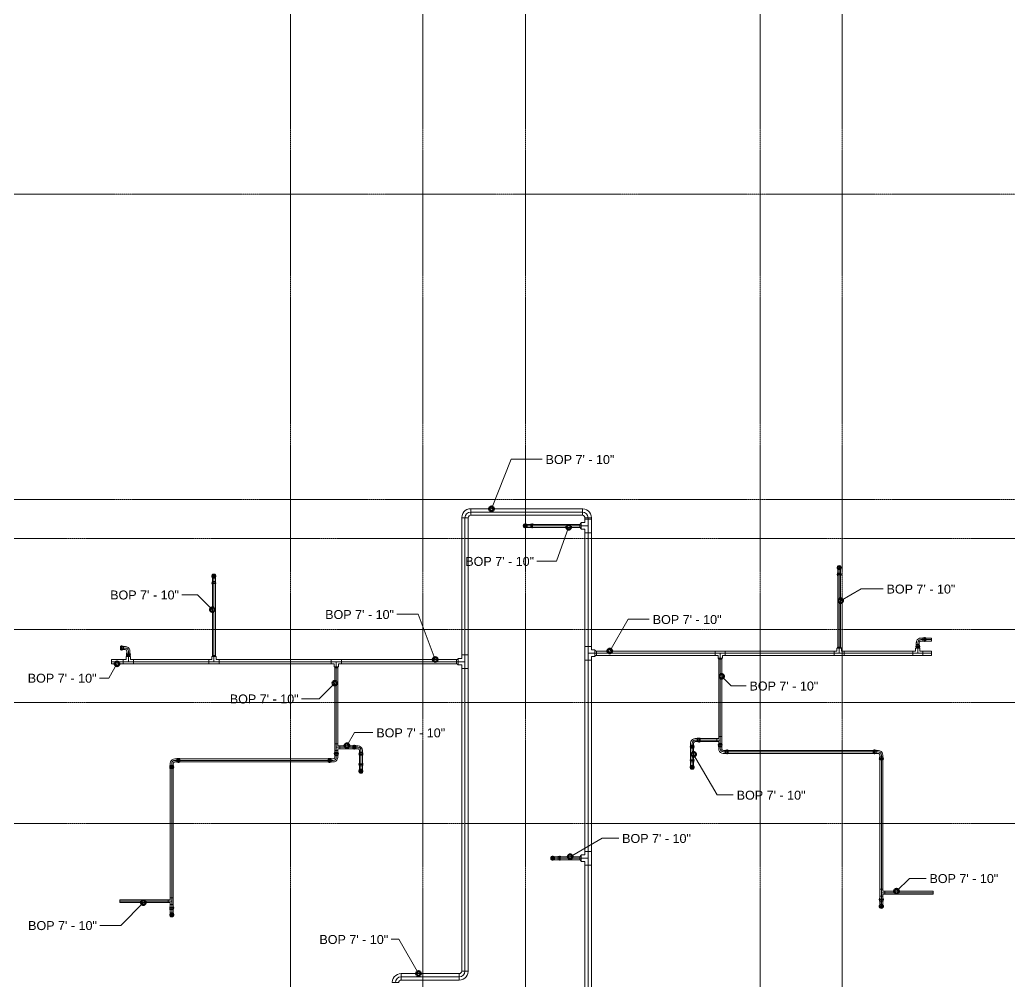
# Model space of a CAD drawing. Header units: inches. Extents: x -3648 to 241, y -496 to 1784.
# Drawn here: x -2129.8 to -1695.8, y 617.8 to 1039.4 of the extents above; entities that cross this region are included whole.
import ezdxf

# ---------------------------------------------------------------- set-up
doc = ezdxf.new("R2010")
doc.units = ezdxf.units.IN
doc.header["$MEASUREMENT"] = 0
doc.linetypes.add('Grid Line', pattern=[0.875, 0.5, -0.125, 0.125, -0.125])
for name, color, linetype, lineweight in [('G-ANNO-DIMS', 251, 'Continuous', 9), ('P-PIPE', 1, 'Continuous', 9), ('P-PIPE-CNTR', 1, 'Continuous', 9), ('S-GRID', 8, 'Continuous', 9)]:
    doc.layers.add(name, color=color, linetype=linetype, lineweight=lineweight)
doc.styles.add('Arial', font='arial.ttf', dxfattribs={"height": 3.934132})

# ---------------------------------------------------------------- blocks, each defined once
blk = doc.blocks.new('Elbow - Welded - Generic - Standard-1127339-THIRD LEVEL')
at = {"layer": 'P-PIPE'}
for p, q in [((-2.52, -1.44), (-2.52, 1.44)), ((-2.52, 1.44), (-2.52, -1.44)), ((1.44, 2.52), (-1.44, 2.52)), ((-1.44, 2.52), (1.44, 2.52))]:
    blk.add_line(p, q, dxfattribs=at)
at = {"layer": 'P-PIPE', "flags": 128}
for points in [[(-1.44, 2.52), (-1.53, 2.08), (-1.79, 1.72), (-2.18, 1.49), (-2.52, 1.44)], [(-2.52, -1.44), (-1.67, -1.34), (-0.85, -1.07), (-0.12, -0.62), (0.51, -0.03), (0.99, 0.68), (1.3, 1.48), (1.43, 2.33), (1.44, 2.52)]]:
    blk.add_lwpolyline(points, dxfattribs=at)
blk = doc.blocks.new('Victaulic-VicPress316-Elbow 90-45deg Style P568_P571 - Standard-V1-THIRD LEVEL')
at = {"layer": 'P-PIPE'}
for p, q in [((-3.18, 0.77), (-3.52, 0.77)), ((-3.52, 0.77), (-3.52, -0.77)), ((-3.52, -0.77), (-3.52, 0.77)), ((-2.22, 0.66), (-3.52, 0.66)), ((-3.52, -0.66), (-3.52, 0.66)), ((-3.52, 0.66), (-3.52, -0.66)), ((-3.18, -0.77), (-3.18, 0.77)), ((-3.18, 0.77), (-3.18, -0.77)), ((-2.44, 0.77), (-2.89, 0.77)), ((-2.89, -0.77), (-2.89, 0.77)), ((-2.89, 0.77), (-2.89, -0.77)), ((-1.39, 0.66), (-2.33, 0.66)), ((-2.33, 0), (-2.33, 0.66)), ((-2.33, 0.66), (-2.33, 0)), ((-2.22, -0.66), (-2.22, 0.66)), ((-2.22, 0.66), (-2.22, -0.66)), ((-0.77, 3.52), (-0.77, 3.18)), ((0.77, 3.52), (-0.77, 3.52)), ((-0.77, 3.52), (0.77, 3.52)), ((-0.77, 3.18), (0.77, 3.18)), ((0.77, 3.18), (-0.77, 3.18)), ((-0.77, 2.89), (-0.77, 2.44)), ((-0.77, 2.89), (0.77, 2.89)), ((0.77, 2.89), (-0.77, 2.89)), ((-0.66, 3.52), (-0.66, 2.22)), ((-0.66, 3.52), (0.66, 3.52)), ((0.66, 3.52), (-0.66, 3.52)), ((-0.66, 2.33), (-0.66, 1.39)), ((0, 2.33), (-0.66, 2.33)), ((-0.66, 2.33), (0, 2.33)), ((-0.66, 2.22), (0.66, 2.22)), ((0.66, 2.22), (-0.66, 2.22)), ((0, 2.33), (0.66, 2.33)), ((0.66, 2.33), (0, 2.33)), ((0, 1.39), (0, 2.33)), ((0.66, 2.22), (0.66, 3.52)), ((0.66, 1.39), (0.66, 2.33)), ((0.77, 3.18), (0.77, 3.52)), ((0.77, 2.44), (0.77, 2.89)), ((-3.52, -0.66), (-2.22, -0.66)), ((-3.52, -0.77), (-3.18, -0.77)), ((-2.89, -0.77), (-2.44, -0.77)), ((-2.33, 0), (-2.33, -0.66)), ((-2.33, -0.66), (-2.33, 0)), ((-1.39, 0), (-2.33, 0)), ((-2.33, -0.66), (-1.39, -0.66))]:
    blk.add_line(p, q, dxfattribs=at)
at = {"layer": 'P-PIPE', "flags": 128}
for points in [[(-3.18, 0.77), (-3.11, 0.89), (-2.98, 0.9), (-2.89, 0.79), (-2.89, 0.77)], [(-3.18, 0.77), (-3.18, 0.67), (-3.18, 0.42), (-3.18, 0.07), (-3.18, -0.3), (-3.18, -0.6), (-3.18, -0.75), (-3.18, -0.77)], [(-3.18, -0.77), (-3.18, -0.67), (-3.18, -0.42), (-3.18, -0.07), (-3.18, 0.3), (-3.18, 0.6), (-3.18, 0.75), (-3.18, 0.77)], [(-2.89, -0.77), (-2.89, -0.67), (-2.89, -0.42), (-2.89, -0.07), (-2.89, 0.3), (-2.89, 0.6), (-2.89, 0.75), (-2.89, 0.77)], [(-2.89, 0.77), (-2.89, 0.67), (-2.89, 0.42), (-2.89, 0.07), (-2.89, -0.3), (-2.89, -0.6), (-2.89, -0.75), (-2.89, -0.77)], [(-2.44, 0.77), (-2.24, 0.68), (-2.22, 0.66)], [(-0.66, 1.39), (-0.75, 1.04), (-1, 0.77), (-1.35, 0.66), (-1.39, 0.66)], [(-1.39, -0.66), (-0.78, -0.56), (-0.23, -0.29), (0.22, 0.13), (0.53, 0.67), (0.65, 1.27), (0.66, 1.39)], [(-0.77, 2.89), (-0.89, 2.96), (-0.9, 3.1), (-0.79, 3.18), (-0.77, 3.18)], [(0.77, 3.18), (0.67, 3.18), (0.42, 3.18), (0.07, 3.18), (-0.3, 3.18), (-0.6, 3.18), (-0.75, 3.18), (-0.77, 3.18)], [(-0.77, 3.18), (-0.67, 3.18), (-0.42, 3.18), (-0.07, 3.18), (0.3, 3.18), (0.6, 3.18), (0.75, 3.18), (0.77, 3.18)], [(-0.77, 2.89), (-0.67, 2.89), (-0.42, 2.89), (-0.07, 2.89), (0.3, 2.89), (0.6, 2.89), (0.75, 2.89), (0.77, 2.89)], [(0.77, 2.89), (0.67, 2.89), (0.42, 2.89), (0.07, 2.89), (-0.3, 2.89), (-0.6, 2.89), (-0.75, 2.89), (-0.77, 2.89)], [(-0.66, 2.22), (-0.77, 2.41), (-0.77, 2.44)], [(0.77, 2.44), (0.68, 2.24), (0.66, 2.22)], [(0.77, 3.18), (0.89, 3.11), (0.9, 2.98), (0.79, 2.89), (0.77, 2.89)], [(-2.89, -0.77), (-2.96, -0.89), (-3.1, -0.9), (-3.18, -0.79), (-3.18, -0.77)], [(-2.22, -0.66), (-2.41, -0.77), (-2.44, -0.77)]]:
    blk.add_lwpolyline(points, dxfattribs=at)
at = {"layer": 'P-PIPE'}
blk.add_arc((-1.39, 1.39), 1.39, 270, 0, dxfattribs=at)
blk = doc.blocks.new('Victaulic-VicPress316-Elbow 90-45deg Style P568_P571 - Standard-V2-THIRD LEVEL')
at = {"layer": 'P-PIPE'}
for p, q in [((-3203.81, 730.05), (-3203.81, 729.6)), ((-3203.81, 729.31), (-3203.81, 728.97)), ((-3203.7, 731.1), (-3203.7, 730.16)), ((-3203.7, 730.27), (-3203.7, 728.97)), ((-3203.05, 730.16), (-3203.7, 730.16)), ((-3203.7, 730.16), (-3203.05, 730.16)), ((-3203.05, 732.49), (-3203.05, 732.49)), ((-3203.05, 732.49), (-3203.05, 731.1)), ((-3203.05, 731.1), (-3203.05, 730.16)), ((-3203.05, 730.27), (-3203.05, 730.27)), ((-3203.05, 730.27), (-3203.05, 730.27)), ((-3202.39, 730.16), (-3203.05, 730.16)), ((-3203.05, 730.16), (-3202.39, 730.16)), ((-3203.05, 729.6), (-3203.05, 729.6)), ((-3203.05, 729.6), (-3203.05, 729.6)), ((-3203.05, 729.31), (-3203.05, 729.31)), ((-3203.05, 729.31), (-3203.05, 729.31)), ((-3202.39, 730.16), (-3202.39, 731.1)), ((-3202.39, 728.97), (-3202.39, 730.27)), ((-3202.28, 729.6), (-3202.28, 730.05)), ((-3202.28, 728.97), (-3202.28, 729.31)), ((-3203.05, 728.97), (-3203.05, 728.97)), ((-3203.05, 728.97), (-3203.05, 728.97)), ((-3203.05, 728.97), (-3203.05, 728.97)), ((-3203.05, 728.97), (-3203.05, 728.97))]:
    blk.add_line(p, q, dxfattribs=at)
at = {"layer": 'P-PIPE', "flags": 128}
for points in [[(-3203.05, 733.4), (-3203.45, 733.31), (-3203.76, 733.05), (-3203.94, 732.68), (-3203.93, 732.27), (-3203.75, 731.91), (-3203.42, 731.66), (-3203.05, 731.58)], [(-3203.81, 729.31), (-3203.93, 729.38), (-3203.94, 729.51), (-3203.83, 729.6), (-3203.81, 729.6)], [(-3203.05, 733.26), (-3203.41, 733.16), (-3203.69, 732.91), (-3203.81, 732.56), (-3203.75, 732.19), (-3203.52, 731.89), (-3203.18, 731.74), (-3203.05, 731.72)], [(-3203.81, 730.05), (-3203.72, 730.25), (-3203.7, 730.27)], [(-3203.81, 729.6), (-3203.72, 729.6), (-3203.47, 729.6), (-3203.11, 729.6), (-3203.05, 729.6)], [(-3203.05, 729.6), (-3203.41, 729.6), (-3203.69, 729.6), (-3203.81, 729.6), (-3203.81, 729.6)], [(-3203.81, 729.31), (-3203.72, 729.31), (-3203.47, 729.31), (-3203.11, 729.31), (-3203.05, 729.31)], [(-3203.05, 729.31), (-3203.41, 729.31), (-3203.69, 729.31), (-3203.81, 729.31), (-3203.81, 729.31)], [(-3203.7, 732.49), (-3203.7, 732.4), (-3203.7, 732.13), (-3203.7, 731.73), (-3203.7, 731.24), (-3203.7, 731.1)], [(-3203.05, 731.58), (-3202.65, 731.67), (-3202.33, 731.93), (-3202.15, 732.3), (-3202.16, 732.71), (-3202.35, 733.07), (-3202.67, 733.32), (-3203.05, 733.4)], [(-3203.05, 731.72), (-3202.68, 731.82), (-3202.41, 732.07), (-3202.28, 732.42), (-3202.34, 732.79), (-3202.57, 733.09), (-3202.91, 733.24), (-3203.05, 733.26)], [(-3202.28, 729.6), (-3202.37, 729.6), (-3202.62, 729.6), (-3202.98, 729.6), (-3203.05, 729.6)], [(-3203.05, 729.6), (-3202.68, 729.6), (-3202.41, 729.6), (-3202.28, 729.6), (-3202.28, 729.6)], [(-3202.28, 729.31), (-3202.37, 729.31), (-3202.62, 729.31), (-3202.98, 729.31), (-3203.05, 729.31)], [(-3203.05, 729.31), (-3202.68, 729.31), (-3202.41, 729.31), (-3202.28, 729.31), (-3202.28, 729.31)], [(-3202.39, 731.1), (-3202.39, 731.6), (-3202.39, 732.03), (-3202.39, 732.34), (-3202.39, 732.48), (-3202.39, 732.49)], [(-3202.39, 730.27), (-3202.28, 730.08), (-3202.28, 730.05)], [(-3202.28, 729.6), (-3202.16, 729.53), (-3202.15, 729.39), (-3202.26, 729.31), (-3202.28, 729.31)]]:
    blk.add_lwpolyline(points, dxfattribs=at)
at = {"layer": 'P-PIPE'}
for radius, start, end in [(0.767, 90, 270), (0.767, 90, 270), (0.767, 90, 270), (0.658, 90, 270), (0.658, 90, 270), (0.658, 90, 180), (0.658, 180, 270), (0.766, 270, 90), (0.766, 270, 90), (0.766, 270, 90), (0.658, 270, 90), (0.657, 270, 90), (0.658, 0, 90), (0.658, 270, 0)]:
    blk.add_arc((-3203.05, 732.49), radius, start, end, dxfattribs=at)
blk = doc.blocks.new('Victaulic-VicPress316-Elbow 90-45deg Style P568_P571 - Standard-V11-THIRD LEVEL')
at = {"layer": 'P-PIPE'}
for p, q in [((-3.18, 0.77), (-3.52, 0.77)), ((-3.52, 0.77), (-3.52, -0.77)), ((-3.52, -0.77), (-3.52, 0.77)), ((-2.22, 0.66), (-3.52, 0.66)), ((-3.52, -0.66), (-3.52, 0.66)), ((-3.52, 0.66), (-3.52, -0.66)), ((-3.18, -0.77), (-3.18, 0.77)), ((-3.18, 0.77), (-3.18, -0.77)), ((-2.44, 0.77), (-2.89, 0.77)), ((-2.89, -0.77), (-2.89, 0.77)), ((-2.89, 0.77), (-2.89, -0.77)), ((-1.39, 0.66), (-2.33, 0.66)), ((-2.33, 0), (-2.33, 0.66)), ((-2.33, 0.66), (-2.33, 0)), ((-2.33, 0), (-2.33, -0.66)), ((-2.33, -0.66), (-2.33, 0)), ((-1.39, 0), (-2.33, 0)), ((-2.22, -0.66), (-2.22, 0.66)), ((-2.22, 0.66), (-2.22, -0.66)), ((-3.52, -0.66), (-2.22, -0.66)), ((-3.52, -0.77), (-3.18, -0.77)), ((-2.89, -0.77), (-2.44, -0.77)), ((-2.33, -0.66), (-1.39, -0.66)), ((-0.77, -2.44), (-0.77, -2.89)), ((0.77, -2.89), (-0.77, -2.89)), ((-0.77, -2.89), (0.77, -2.89)), ((-0.77, -3.18), (-0.77, -3.52)), ((0.77, -3.18), (-0.77, -3.18)), ((-0.77, -3.18), (0.77, -3.18)), ((-0.77, -3.52), (0.77, -3.52)), ((0.77, -3.52), (-0.77, -3.52)), ((-0.66, -1.39), (-0.66, -2.33)), ((-0.66, -2.22), (-0.66, -3.52)), ((0.66, -2.22), (-0.66, -2.22)), ((-0.66, -2.22), (0.66, -2.22)), ((0, -2.33), (-0.66, -2.33)), ((-0.66, -2.33), (0, -2.33)), ((0.66, -3.52), (-0.66, -3.52)), ((-0.66, -3.52), (0.66, -3.52)), ((0, -1.39), (0, -2.33)), ((0, -2.33), (0.66, -2.33)), ((0.66, -2.33), (0, -2.33)), ((0.66, -2.33), (0.66, -1.39)), ((0.66, -3.52), (0.66, -2.22)), ((0.77, -2.89), (0.77, -2.44)), ((0.77, -3.52), (0.77, -3.18))]:
    blk.add_line(p, q, dxfattribs=at)
at = {"layer": 'P-PIPE', "flags": 128}
for points in [[(-3.18, 0.77), (-3.11, 0.89), (-2.98, 0.9), (-2.89, 0.79), (-2.89, 0.77)], [(-3.18, 0.77), (-3.18, 0.67), (-3.18, 0.42), (-3.18, 0.07), (-3.18, -0.3), (-3.18, -0.6), (-3.18, -0.75), (-3.18, -0.77)], [(-3.18, -0.77), (-3.18, -0.67), (-3.18, -0.42), (-3.18, -0.07), (-3.18, 0.3), (-3.18, 0.6), (-3.18, 0.75), (-3.18, 0.77)], [(-2.89, -0.77), (-2.89, -0.67), (-2.89, -0.42), (-2.89, -0.07), (-2.89, 0.3), (-2.89, 0.6), (-2.89, 0.75), (-2.89, 0.77)], [(-2.89, 0.77), (-2.89, 0.67), (-2.89, 0.42), (-2.89, 0.07), (-2.89, -0.3), (-2.89, -0.6), (-2.89, -0.75), (-2.89, -0.77)], [(-2.44, 0.77), (-2.24, 0.68), (-2.22, 0.66)], [(0.66, -1.39), (0.56, -0.78), (0.29, -0.23), (-0.13, 0.22), (-0.67, 0.53), (-1.27, 0.65), (-1.39, 0.66)], [(-2.89, -0.77), (-2.96, -0.89), (-3.1, -0.9), (-3.18, -0.79), (-3.18, -0.77)], [(-2.22, -0.66), (-2.41, -0.77), (-2.44, -0.77)], [(-1.39, -0.66), (-1.04, -0.75), (-0.77, -1), (-0.66, -1.35), (-0.66, -1.39)], [(-0.77, -3.18), (-0.89, -3.11), (-0.9, -2.98), (-0.79, -2.89), (-0.77, -2.89)], [(-0.77, -2.44), (-0.68, -2.24), (-0.66, -2.22)], [(0.77, -2.89), (0.67, -2.89), (0.42, -2.89), (0.07, -2.89), (-0.3, -2.89), (-0.6, -2.89), (-0.75, -2.89), (-0.77, -2.89)], [(-0.77, -2.89), (-0.67, -2.89), (-0.42, -2.89), (-0.07, -2.89), (0.3, -2.89), (0.6, -2.89), (0.75, -2.89), (0.77, -2.89)], [(-0.77, -3.18), (-0.67, -3.18), (-0.42, -3.18), (-0.07, -3.18), (0.3, -3.18), (0.6, -3.18), (0.75, -3.18), (0.77, -3.18)], [(0.77, -3.18), (0.67, -3.18), (0.42, -3.18), (0.07, -3.18), (-0.3, -3.18), (-0.6, -3.18), (-0.75, -3.18), (-0.77, -3.18)], [(0.66, -2.22), (0.77, -2.41), (0.77, -2.44)], [(0.77, -2.89), (0.89, -2.96), (0.9, -3.1), (0.79, -3.18), (0.77, -3.18)]]:
    blk.add_lwpolyline(points, dxfattribs=at)
at = {"layer": 'P-PIPE'}
blk.add_arc((-1.39, -1.39), 1.39, 360, 90, dxfattribs=at)
blk = doc.blocks.new('Victaulic-VicPress316-Elbow 90-45deg Style P568_P571 - Standard-1244383-THIRD LEVEL')
at = {"layer": 'P-PIPE'}
for p, q in [((-2531.17, 456.29), (-2532.11, 456.29)), ((-2529.98, 456.29), (-2531.28, 456.29)), ((-2531.17, 455.64), (-2531.17, 456.29)), ((-2531.17, 456.29), (-2531.17, 455.64)), ((-2530.61, 456.4), (-2531.06, 456.4)), ((-2529.98, 456.4), (-2530.32, 456.4)), ((-2533.5, 455.64), (-2533.5, 455.64)), ((-2533.5, 455.64), (-2532.11, 455.64)), ((-2532.11, 455.64), (-2531.17, 455.64)), ((-2532.11, 454.98), (-2531.17, 454.98)), ((-2531.28, 455.64), (-2531.28, 455.64)), ((-2531.28, 455.64), (-2531.28, 455.64)), ((-2531.28, 454.98), (-2529.98, 454.98)), ((-2531.17, 454.98), (-2531.17, 455.64)), ((-2531.17, 455.64), (-2531.17, 454.98)), ((-2531.06, 454.87), (-2530.61, 454.87)), ((-2530.61, 455.64), (-2530.61, 455.64)), ((-2530.61, 455.64), (-2530.61, 455.64)), ((-2530.32, 455.64), (-2530.32, 455.64)), ((-2530.32, 455.64), (-2530.32, 455.64)), ((-2530.32, 454.87), (-2529.98, 454.87)), ((-2529.98, 455.64), (-2529.98, 455.64)), ((-2529.98, 455.64), (-2529.98, 455.64)), ((-2529.98, 455.64), (-2529.98, 455.64)), ((-2529.98, 455.64), (-2529.98, 455.64))]:
    blk.add_line(p, q, dxfattribs=at)
at = {"layer": 'P-PIPE', "flags": 128}
for points in [[(-2532.59, 455.64), (-2532.68, 456.03), (-2532.94, 456.35), (-2533.31, 456.53), (-2533.72, 456.52), (-2534.08, 456.33), (-2534.33, 456.01), (-2534.41, 455.64)], [(-2532.73, 455.64), (-2532.83, 456), (-2533.08, 456.28), (-2533.43, 456.4), (-2533.8, 456.34), (-2534.1, 456.11), (-2534.25, 455.77), (-2534.27, 455.64)], [(-2532.11, 456.29), (-2532.61, 456.29), (-2533.04, 456.29), (-2533.35, 456.29), (-2533.49, 456.29), (-2533.5, 456.29)], [(-2531.28, 456.29), (-2531.09, 456.4), (-2531.06, 456.4)], [(-2530.61, 456.4), (-2530.54, 456.52), (-2530.4, 456.53), (-2530.32, 456.42), (-2530.32, 456.4)], [(-2530.61, 456.4), (-2530.61, 456.31), (-2530.61, 456.06), (-2530.61, 455.7), (-2530.61, 455.64)], [(-2530.61, 455.64), (-2530.61, 456), (-2530.61, 456.28), (-2530.61, 456.4), (-2530.61, 456.4)], [(-2530.32, 456.4), (-2530.32, 456.31), (-2530.32, 456.06), (-2530.32, 455.7), (-2530.32, 455.64)], [(-2530.32, 455.64), (-2530.32, 456), (-2530.32, 456.28), (-2530.32, 456.4), (-2530.32, 456.4)], [(-2534.41, 455.64), (-2534.32, 455.24), (-2534.06, 454.92), (-2533.69, 454.74), (-2533.28, 454.75), (-2532.92, 454.94), (-2532.67, 455.26), (-2532.59, 455.64)], [(-2534.27, 455.64), (-2534.17, 455.27), (-2533.92, 454.99), (-2533.57, 454.87), (-2533.2, 454.93), (-2532.9, 455.16), (-2532.75, 455.5), (-2532.73, 455.64)], [(-2533.5, 454.98), (-2533.41, 454.98), (-2533.14, 454.98), (-2532.74, 454.98), (-2532.25, 454.98), (-2532.11, 454.98)], [(-2531.06, 454.87), (-2531.26, 454.96), (-2531.28, 454.98)], [(-2530.61, 454.87), (-2530.61, 454.96), (-2530.61, 455.21), (-2530.61, 455.57), (-2530.61, 455.64)], [(-2530.61, 455.64), (-2530.61, 455.27), (-2530.61, 454.99), (-2530.61, 454.87), (-2530.61, 454.87)], [(-2530.32, 454.87), (-2530.39, 454.75), (-2530.52, 454.74), (-2530.61, 454.85), (-2530.61, 454.87)], [(-2530.32, 454.87), (-2530.32, 454.96), (-2530.32, 455.21), (-2530.32, 455.57), (-2530.32, 455.64)], [(-2530.32, 455.64), (-2530.32, 455.27), (-2530.32, 454.99), (-2530.32, 454.87), (-2530.32, 454.87)]]:
    blk.add_lwpolyline(points, dxfattribs=at)
at = {"layer": 'P-PIPE'}
for radius, start, end in [(0.767, 0, 180), (0.767, 0, 180), (0.767, 0, 180), (0.658, 0, 180), (0.658, 0, 180), (0.658, 90, 180), (0.658, 0, 90), (0.767, 180, 0), (0.767, 180, 0), (0.767, 180, 0), (0.658, 180, 0), (0.658, 180, 0), (0.658, 180, 270), (0.658, 270, 0)]:
    blk.add_arc((-2533.5, 455.64), radius, start, end, dxfattribs=at)

msp = doc.modelspace()

# ---------------------------------------------------------------- linework, layer by layer
at = {"layer": 'G-ANNO-DIMS'}
for p, q in [((-1922.86, 824.98), (-1914.28, 846.67)), ((-1914.28, 846.67), (-1900.65, 846.67)), ((-1889.04, 816.84), (-1894.34, 802.01)), ((-1894.34, 802.01), (-1902.92, 802.01)), ((-2051.84, 787.28), (-2058.68, 787.28)), ((-2045.29, 780.74), (-2051.84, 787.28)), ((-1769.71, 784.67), (-1760.69, 789.88)), ((-1760.69, 789.88), (-1751.08, 789.88)), ((-1955.07, 778.7), (-1964.36, 778.7)), ((-1947.53, 758.88), (-1955.07, 778.7)), ((-1871, 762.6), (-1862.97, 776.51)), ((-1862.97, 776.51), (-1853.64, 776.51)), ((-2087.15, 756.98), (-2090.73, 750.78)), ((-1821.9, 751.5), (-1817.76, 747.36)), ((-2090.73, 750.78), (-2094.83, 750.78)), ((-1991.6, 748.54), (-1998.46, 741.68)), ((-1817.76, 747.36), (-1811.2, 747.36)), ((-1998.46, 741.68), (-2006.2, 741.68)), ((-1986.29, 721.09), (-1982.98, 726.82)), ((-1982.98, 726.82), (-1974.89, 726.82)), ((-1834.21, 717.3), (-1823.92, 699.49)), ((-1823.92, 699.49), (-1816.81, 699.49)), ((-1888.36, 672.4), (-1874.29, 680.52)), ((-1874.29, 680.52), (-1867.07, 680.52)), ((-1745.2, 657.31), (-1739.58, 662.93)), ((-1739.58, 662.93), (-1732.25, 662.93)), ((-2075.58, 652.27), (-2085.52, 642.32)), ((-2085.52, 642.32), (-2094.67, 642.32)), ((-1963.55, 636.22), (-1966.89, 636.22)), ((-1954.87, 621.18), (-1963.55, 636.22))]:
    msp.add_line(p, q, dxfattribs=at)
at = {"layer": 'G-ANNO-DIMS', "lineweight": 50}
for centre in [(-1922.86, 824.98), (-1889.04, 816.84), (-1769.71, 784.67), (-2045.29, 780.74), (-1947.53, 758.88), (-1871, 762.6), (-2087.15, 756.98), (-1821.9, 751.5), (-1991.6, 748.54), (-1986.29, 721.09), (-1834.21, 717.3), (-1888.36, 672.4), (-1745.2, 657.31), (-2075.58, 652.27), (-1954.87, 621.18)]:
    msp.add_circle(centre, 1, dxfattribs=at)
at = {"layer": 'P-PIPE'}
for p, q in [((-1883.02, 824.98), (-1931.98, 824.98)), ((-1931.98, 822.11), (-1931.98, 824.98)), ((-1883.02, 822.11), (-1883.02, 824.98)), ((-1935.94, 821.03), (-1935.94, 760.92)), ((-1935.94, 821.03), (-1933.06, 821.03)), ((-1933.06, 760.92), (-1933.06, 821.03)), ((-1931.98, 822.11), (-1883.02, 822.11)), ((-1881.94, 821.03), (-1881.94, 820.49)), ((-1881.94, 821.03), (-1879.06, 821.03)), ((-1881.94, 820.49), (-1881.94, 818.93)), ((-1881.94, 820.49), (-1879.06, 820.49)), ((-1879.06, 820.49), (-1881.94, 820.49)), ((-1881.94, 820.49), (-1879.06, 820.49)), ((-1879.06, 820.49), (-1879.06, 821.03)), ((-1879.06, 814.5), (-1879.06, 820.49)), ((-1884.15, 818.15), (-1905.67, 818.15)), ((-1905.67, 818.15), (-1905.67, 816.84)), ((-1905.67, 816.84), (-1884.15, 816.84)), ((-1883.49, 818.81), (-1884.15, 818.06)), ((-1884.15, 818.15), (-1884.15, 816.84)), ((-1884.15, 816.93), (-1883.49, 816.18)), ((-1881.94, 818.93), (-1883.49, 818.93)), ((-1883.49, 816.06), (-1883.49, 818.93)), ((-1883.49, 818.93), (-1883.49, 816.06)), ((-1883.49, 816.06), (-1881.94, 816.06)), ((-1881.94, 816.06), (-1881.94, 814.5)), ((-1881.94, 814.5), (-1881.94, 764.65)), ((-1881.94, 814.5), (-1879.06, 814.5)), ((-1881.94, 814.5), (-1879.06, 814.5)), ((-1879.06, 814.5), (-1881.94, 814.5)), ((-1879.06, 764.65), (-1879.06, 814.5)), ((-1771.02, 796.82), (-1771.02, 764.3)), ((-1771.02, 796.82), (-1769.71, 796.82)), ((-1769.71, 764.3), (-1769.71, 796.82)), ((-2045.29, 793.1), (-2045.29, 760.58)), ((-2045.29, 793.1), (-2043.98, 793.1)), ((-2043.98, 760.58), (-2043.98, 793.1)), ((-1729.86, 768.31), (-1733.53, 768.31)), ((-1733.53, 767), (-1733.53, 768.31)), ((-1729.86, 767), (-1729.86, 768.31)), ((-2084.47, 764.58), (-2085.14, 764.58)), ((-2085.14, 763.27), (-2085.14, 764.58)), ((-2084.47, 763.27), (-2084.47, 764.58)), ((-1881.94, 764.65), (-1881.94, 758.66)), ((-1879.06, 764.65), (-1881.94, 764.65)), ((-1881.94, 764.65), (-1879.06, 764.65)), ((-1881.94, 764.65), (-1879.06, 764.65)), ((-1879.06, 763.09), (-1879.06, 764.65)), ((-1771.32, 763.9), (-1771.32, 762.6)), ((-1771.32, 763.9), (-1769.41, 763.9)), ((-1769.41, 763.9), (-1771.32, 763.9)), ((-1770.93, 764.3), (-1771.18, 763.9)), ((-1771.02, 764.3), (-1769.71, 764.3)), ((-1769.55, 763.9), (-1769.8, 764.3)), ((-1769.41, 762.6), (-1769.41, 763.9)), ((-1736.82, 763.9), (-1736.82, 762.6)), ((-1736.82, 763.9), (-1734.91, 763.9)), ((-1734.91, 763.9), (-1736.82, 763.9)), ((-1736.43, 764.3), (-1736.68, 763.9)), ((-1736.52, 765.32), (-1736.52, 764.3)), ((-1736.52, 765.32), (-1735.21, 765.32)), ((-1736.52, 764.3), (-1735.21, 764.3)), ((-1735.05, 763.9), (-1735.3, 764.3)), ((-1735.21, 764.3), (-1735.21, 765.32)), ((-1734.91, 762.6), (-1734.91, 763.9)), ((-1733.53, 767), (-1729.86, 767)), ((-2085.14, 763.27), (-2084.47, 763.27)), ((-2083.09, 760.17), (-2083.09, 758.88)), ((-2081.18, 760.17), (-2083.09, 760.17)), ((-2083.09, 760.17), (-2081.18, 760.17)), ((-2082.7, 760.58), (-2082.95, 760.17)), ((-2082.79, 761.6), (-2082.79, 760.58)), ((-2082.79, 761.6), (-2081.48, 761.6)), ((-2082.79, 760.58), (-2081.48, 760.58)), ((-2081.32, 760.17), (-2081.57, 760.58)), ((-2081.48, 760.58), (-2081.48, 761.6)), ((-2081.18, 758.88), (-2081.18, 760.17)), ((-2045.59, 760.17), (-2045.59, 758.88)), ((-2043.68, 760.17), (-2045.59, 760.17)), ((-2045.59, 760.17), (-2043.68, 760.17)), ((-2045.2, 760.58), (-2045.45, 760.17)), ((-2045.29, 760.58), (-2043.98, 760.58)), ((-2043.82, 760.17), (-2044.07, 760.58)), ((-2043.68, 758.88), (-2043.68, 760.17)), ((-1935.94, 760.92), (-1933.06, 760.92)), ((-1935.94, 760.92), (-1935.94, 759.36)), ((-1935.94, 760.92), (-1933.06, 760.92)), ((-1933.06, 760.92), (-1935.94, 760.92)), ((-1933.06, 754.93), (-1933.06, 760.92)), ((-1877.51, 763.09), (-1879.06, 763.09)), ((-1879.06, 758.66), (-1879.06, 760.22)), ((-1879.06, 760.22), (-1877.51, 760.22)), ((-1877.51, 760.22), (-1877.51, 763.09)), ((-1877.51, 763.09), (-1877.51, 760.22)), ((-1876.85, 762.47), (-1877.51, 762.97)), ((-1877.51, 760.34), (-1876.85, 760.84)), ((-1824.8, 762.6), (-1876.85, 762.6)), ((-1876.85, 762.6), (-1876.85, 760.7)), ((-1876.85, 760.7), (-1824.8, 760.7)), ((-1824.8, 762.6), (-1824.8, 760.7)), ((-1820.31, 762.6), (-1824.8, 762.6)), ((-1824.8, 760.7), (-1824.8, 762.6)), ((-1824.8, 762.6), (-1824.8, 760.7)), ((-1824.8, 760.7), (-1823.51, 760.7)), ((-1823.51, 760.7), (-1823.51, 759.41)), ((-1821.61, 760.7), (-1820.31, 760.7)), ((-1821.61, 759.41), (-1821.61, 760.7)), ((-1820.31, 760.7), (-1820.31, 762.6)), ((-1820.31, 762.6), (-1820.31, 760.7)), ((-1772.61, 762.6), (-1820.31, 762.6)), ((-1820.31, 762.6), (-1820.31, 760.7)), ((-1820.31, 760.7), (-1772.61, 760.7)), ((-1771.32, 762.6), (-1772.61, 762.6)), ((-1772.61, 762.6), (-1772.61, 760.7)), ((-1772.61, 760.7), (-1772.61, 762.6)), ((-1772.61, 762.6), (-1772.61, 760.7)), ((-1772.61, 760.7), (-1768.12, 760.7)), ((-1768.12, 762.6), (-1769.41, 762.6)), ((-1768.12, 762.6), (-1768.12, 760.7)), ((-1768.12, 760.7), (-1768.12, 762.6)), ((-1738.11, 762.6), (-1768.12, 762.6)), ((-1768.12, 762.6), (-1768.12, 760.7)), ((-1768.12, 760.7), (-1738.11, 760.7)), ((-1736.82, 762.6), (-1738.11, 762.6)), ((-1738.11, 762.6), (-1738.11, 760.7)), ((-1738.11, 760.7), (-1738.11, 762.6)), ((-1738.11, 762.6), (-1738.11, 760.7)), ((-1738.11, 760.7), (-1733.62, 760.7)), ((-1733.62, 762.6), (-1734.91, 762.6)), ((-1733.62, 762.6), (-1733.62, 760.7)), ((-1733.62, 760.7), (-1733.62, 762.6)), ((-1729.86, 762.6), (-1733.62, 762.6)), ((-1733.62, 762.6), (-1733.62, 760.7)), ((-1733.62, 760.7), (-1729.86, 760.7)), ((-1729.86, 762.6), (-1729.86, 760.7)), ((-2084.38, 758.88), (-2089.5, 758.88)), ((-2089.5, 756.98), (-2089.5, 758.88)), ((-2089.5, 756.98), (-2084.38, 756.98)), ((-2083.09, 758.88), (-2084.38, 758.88)), ((-2084.38, 758.88), (-2084.38, 756.97)), ((-2084.38, 756.97), (-2084.38, 758.88)), ((-2084.38, 756.98), (-2084.38, 758.88)), ((-2084.38, 756.97), (-2079.89, 756.97)), ((-2079.89, 758.88), (-2081.18, 758.88)), ((-2079.89, 758.88), (-2079.89, 756.97)), ((-2079.89, 756.97), (-2079.89, 758.88)), ((-2046.88, 758.88), (-2079.89, 758.88)), ((-2079.89, 756.98), (-2079.89, 758.88)), ((-2079.89, 756.98), (-2046.88, 756.98)), ((-2045.59, 758.88), (-2046.88, 758.88)), ((-2046.88, 758.88), (-2046.88, 756.97)), ((-2046.88, 756.97), (-2046.88, 758.88)), ((-2046.88, 756.98), (-2046.88, 758.88)), ((-2046.88, 756.97), (-2042.39, 756.97)), ((-2042.39, 758.88), (-2043.68, 758.88)), ((-2042.39, 758.88), (-2042.39, 756.97)), ((-2042.39, 756.97), (-2042.39, 758.88)), ((-1993.19, 758.88), (-2042.39, 758.88)), ((-2042.39, 756.98), (-2042.39, 758.88)), ((-2042.39, 756.98), (-1993.19, 756.98)), ((-1988.7, 758.88), (-1993.19, 758.88)), ((-1993.19, 756.97), (-1993.19, 758.88)), ((-1993.19, 758.88), (-1993.19, 756.97)), ((-1993.19, 756.98), (-1993.19, 758.88)), ((-1993.19, 756.97), (-1991.9, 756.97)), ((-1991.9, 756.97), (-1991.9, 755.68)), ((-1990, 755.68), (-1991.9, 755.68)), ((-1991.9, 755.68), (-1990, 755.68)), ((-1991.76, 755.68), (-1991.51, 755.27)), ((-1991.6, 755.27), (-1991.6, 721.92)), ((-1990.29, 755.27), (-1991.6, 755.27)), ((-1990.38, 755.27), (-1990.13, 755.68)), ((-1990.29, 721.92), (-1990.29, 755.27)), ((-1990, 756.97), (-1988.7, 756.97)), ((-1990, 755.68), (-1990, 756.97)), ((-1938.15, 758.88), (-1988.7, 758.88)), ((-1988.7, 756.98), (-1988.7, 758.88)), ((-1988.7, 756.97), (-1988.7, 758.88)), ((-1988.7, 758.88), (-1988.7, 756.97)), ((-1988.7, 756.98), (-1938.15, 756.98)), ((-1937.49, 759.24), (-1938.15, 758.74)), ((-1938.15, 756.98), (-1938.15, 758.88)), ((-1938.15, 757.11), (-1937.49, 756.61)), ((-1935.94, 759.36), (-1937.49, 759.36)), ((-1937.49, 759.36), (-1937.49, 756.49)), ((-1937.49, 756.49), (-1937.49, 759.36)), ((-1937.49, 756.49), (-1935.94, 756.49)), ((-1935.94, 756.49), (-1935.94, 754.93)), ((-1879.06, 758.66), (-1881.94, 758.66)), ((-1881.94, 758.66), (-1879.06, 758.66)), ((-1881.94, 758.66), (-1881.94, 674.73)), ((-1881.94, 758.66), (-1879.06, 758.66)), ((-1879.06, 674.73), (-1879.06, 758.66)), ((-1823.51, 759.41), (-1821.61, 759.41)), ((-1821.61, 759.41), (-1823.51, 759.41)), ((-1823.37, 759.41), (-1823.12, 759)), ((-1823.21, 759), (-1823.21, 725.06)), ((-1823.21, 759), (-1821.9, 759)), ((-1821.99, 759), (-1821.74, 759.41)), ((-1821.9, 725.06), (-1821.9, 759)), ((-1935.94, 754.93), (-1933.06, 754.93)), ((-1933.06, 754.93), (-1935.94, 754.93)), ((-1935.94, 754.93), (-1935.94, 622.26)), ((-1935.94, 754.93), (-1933.06, 754.93)), ((-1933.06, 622.26), (-1933.06, 754.93)), ((-1823.21, 725.06), (-1821.9, 725.06)), ((-1823.21, 725.06), (-1823.21, 724.22)), ((-1823.21, 725.06), (-1821.9, 725.06)), ((-1821.9, 725.06), (-1823.21, 725.06)), ((-1821.9, 722.07), (-1821.9, 725.06)), ((-1990.29, 721.92), (-1991.6, 721.92)), ((-1991.6, 721.92), (-1991.6, 718.93)), ((-1990.29, 721.92), (-1991.6, 721.92)), ((-1991.6, 721.92), (-1990.29, 721.92)), ((-1990.29, 721.09), (-1990.29, 721.92)), ((-1989.45, 721.09), (-1990.29, 721.09)), ((-1989.45, 721.09), (-1989.45, 719.77)), ((-1989.45, 719.77), (-1989.45, 721.09)), ((-1982.47, 721.09), (-1989.45, 721.09)), ((-1989.45, 719.77), (-1989.45, 721.09)), ((-1982.47, 719.77), (-1982.47, 721.09)), ((-1835.52, 721.24), (-1835.52, 713.98)), ((-1834.21, 721.24), (-1835.52, 721.24)), ((-1834.21, 713.98), (-1834.21, 721.24)), ((-1824.05, 724.22), (-1832.53, 724.22)), ((-1832.53, 724.22), (-1832.53, 722.91)), ((-1832.53, 722.91), (-1824.05, 722.91)), ((-1823.21, 724.22), (-1824.05, 724.22)), ((-1824.05, 724.22), (-1824.05, 722.91)), ((-1824.05, 722.91), (-1824.05, 724.22)), ((-1824.05, 724.22), (-1824.05, 722.91)), ((-1824.05, 722.91), (-1823.21, 722.91)), ((-1823.21, 722.91), (-1823.21, 722.07)), ((-1823.21, 722.07), (-1821.9, 722.07)), ((-1821.9, 722.07), (-1823.21, 722.07)), ((-1823.21, 722.07), (-1823.21, 720.71)), ((-1821.9, 722.07), (-1823.21, 722.07)), ((-1821.9, 720.71), (-1823.21, 720.71)), ((-1821.9, 720.71), (-1821.9, 722.07)), ((-1990.29, 718.93), (-1991.6, 718.93)), ((-1991.6, 718.93), (-1990.29, 718.93)), ((-1991.6, 718.93), (-1991.6, 716.98)), ((-1990.29, 718.93), (-1991.6, 718.93)), ((-1990.29, 716.98), (-1991.6, 716.98)), ((-1990.29, 718.93), (-1990.29, 719.77)), ((-1990.29, 719.77), (-1989.45, 719.77)), ((-1990.29, 716.98), (-1990.29, 718.93)), ((-1989.45, 719.77), (-1982.47, 719.77)), ((-1980.79, 718.1), (-1980.79, 712.26)), ((-1979.48, 718.1), (-1980.79, 718.1)), ((-1979.48, 712.26), (-1979.48, 718.1)), ((-1754.19, 719.04), (-1820.23, 719.04)), ((-1820.23, 717.72), (-1820.23, 719.04)), ((-1820.23, 717.72), (-1754.19, 717.72)), ((-1754.19, 717.72), (-1754.19, 719.04)), ((-2063.79, 712.32), (-2063.79, 654.42)), ((-2063.79, 712.32), (-2062.48, 712.32)), ((-2062.48, 654.42), (-2062.48, 712.32)), ((-1993.28, 715.31), (-2060.81, 715.31)), ((-2060.81, 715.31), (-2060.81, 713.99)), ((-2060.81, 713.99), (-1993.28, 713.99)), ((-1993.28, 715.31), (-1993.28, 713.99)), ((-1979.48, 712.26), (-1980.79, 712.26)), ((-1834.21, 713.98), (-1835.52, 713.98)), ((-1752.52, 716.05), (-1752.52, 658.15)), ((-1752.52, 716.05), (-1751.21, 716.05)), ((-1751.21, 658.15), (-1751.21, 716.05)), ((-1883.49, 673.06), (-1884.15, 672.31)), ((-1881.94, 673.18), (-1883.49, 673.18)), ((-1883.49, 670.31), (-1883.49, 673.18)), ((-1883.49, 673.18), (-1883.49, 670.31)), ((-1881.94, 674.73), (-1881.94, 673.18)), ((-1881.94, 674.73), (-1879.06, 674.73)), ((-1879.06, 674.73), (-1881.94, 674.73)), ((-1881.94, 674.73), (-1879.06, 674.73)), ((-1879.06, 668.75), (-1879.06, 674.73)), ((-1884.15, 672.4), (-1893.67, 672.4)), ((-1893.67, 672.4), (-1893.67, 671.09)), ((-1893.67, 671.09), (-1884.15, 671.09)), ((-1884.15, 672.4), (-1884.15, 671.09)), ((-1884.15, 671.18), (-1883.49, 670.43)), ((-1883.49, 670.31), (-1881.94, 670.31)), ((-1881.94, 670.31), (-1881.94, 668.75)), ((-1881.94, 668.75), (-1881.94, 579.78)), ((-1879.06, 668.75), (-1881.94, 668.75)), ((-1881.94, 668.75), (-1879.06, 668.75)), ((-1879.06, 668.75), (-1881.94, 668.75)), ((-1879.06, 579.78), (-1879.06, 668.75)), ((-1752.52, 658.15), (-1752.52, 655.16)), ((-1751.21, 658.15), (-1752.52, 658.15)), ((-1752.52, 658.15), (-1751.21, 658.15)), ((-1752.52, 658.15), (-1751.21, 658.15)), ((-1751.21, 657.31), (-1751.21, 658.15)), ((-1750.37, 657.31), (-1751.21, 657.31)), ((-1751.21, 655.16), (-1751.21, 656)), ((-1751.21, 656), (-1750.37, 656)), ((-1729.11, 657.31), (-1750.37, 657.31)), ((-1750.37, 656), (-1750.37, 657.31)), ((-1750.37, 656), (-1750.37, 657.31)), ((-1750.37, 657.31), (-1750.37, 656)), ((-1750.37, 656), (-1729.11, 656)), ((-1729.11, 656), (-1729.11, 657.31)), ((-2064.63, 653.58), (-2085.89, 653.58)), ((-2085.89, 653.58), (-2085.89, 652.27)), ((-2085.89, 652.27), (-2064.63, 652.27)), ((-2064.63, 653.58), (-2064.63, 652.27)), ((-2063.79, 653.58), (-2064.63, 653.58)), ((-2064.63, 652.27), (-2064.63, 653.58)), ((-2064.63, 653.58), (-2064.63, 652.27)), ((-2064.63, 652.27), (-2063.79, 652.27)), ((-2063.79, 654.42), (-2063.79, 653.58)), ((-2063.79, 654.42), (-2062.48, 654.42)), ((-2062.48, 654.42), (-2063.79, 654.42)), ((-2063.79, 654.42), (-2062.48, 654.42)), ((-2063.79, 652.27), (-2063.79, 651.43)), ((-2063.79, 651.43), (-2063.79, 649.26)), ((-2063.79, 651.43), (-2062.48, 651.43)), ((-2063.79, 651.43), (-2062.48, 651.43)), ((-2062.48, 651.43), (-2063.79, 651.43)), ((-2062.48, 651.43), (-2062.48, 654.42)), ((-2062.48, 649.26), (-2062.48, 651.43)), ((-1752.52, 655.16), (-1752.52, 652.98)), ((-1752.52, 655.16), (-1751.21, 655.16)), ((-1751.21, 655.16), (-1752.52, 655.16)), ((-1752.52, 655.16), (-1751.21, 655.16)), ((-1752.52, 652.98), (-1751.21, 652.98)), ((-1751.21, 652.98), (-1751.21, 655.16)), ((-2063.79, 649.26), (-2062.48, 649.26)), ((-1937.02, 621.18), (-1962.48, 621.18)), ((-1962.48, 621.18), (-1962.48, 618.31)), ((-1937.02, 621.18), (-1937.02, 618.31)), ((-1935.94, 622.26), (-1933.06, 622.26)), ((-1962.48, 618.31), (-1937.02, 618.31))]:
    msp.add_line(p, q, dxfattribs=at)
for centre, radius, start, end in [((-1908, 817.49), 0.657, 0, 180), ((-1908, 817.49), 0.658, 180, 0), ((-1908, 817.16), 0.329, 90, 270), ((-1908, 817.82), 0.329, 270, 90), ((-1770.36, 799.15), 0.658, 0, 180), ((-1770.36, 799.15), 0.657, 180, 0), ((-1770.36, 798.82), 0.329, 90, 270), ((-1770.36, 799.48), 0.329, 270, 90), ((-2044.64, 795.43), 0.658, 0, 180), ((-2044.64, 795.43), 0.657, 180, 0), ((-2044.64, 795.1), 0.329, 90, 270), ((-2044.64, 795.75), 0.329, 270, 90), ((-1834.86, 711.65), 0.657, 0, 180), ((-1834.86, 711.98), 0.329, 270, 90), ((-1980.14, 709.93), 0.658, 0, 180), ((-1980.14, 709.93), 0.657, 180, 0), ((-1980.14, 709.6), 0.329, 90, 270), ((-1980.14, 710.25), 0.329, 270, 90), ((-1834.86, 711.65), 0.658, 180, 0), ((-1834.86, 711.32), 0.329, 90, 270), ((-1896, 671.74), 0.657, 0, 180), ((-1896, 671.74), 0.658, 180, 0), ((-1896, 671.41), 0.329, 90, 270), ((-1896, 672.07), 0.329, 270, 90), ((-1751.86, 650.65), 0.658, 0, 180), ((-1751.86, 650.98), 0.329, 270, 90), ((-2063.14, 646.93), 0.658, 0, 180), ((-2063.14, 646.93), 0.657, 180, 0), ((-2063.14, 646.6), 0.329, 90, 270), ((-2063.14, 647.25), 0.329, 270, 90), ((-1751.86, 650.65), 0.657, 180, 0), ((-1751.86, 650.32), 0.329, 90, 270)]:
    msp.add_arc(centre, radius, start, end, dxfattribs=at)
at = {"layer": 'P-PIPE-CNTR'}
for p, q in [((-1934.5, 821.03), (-1934.5, 760.92)), ((-1934.5, 821.03), (-1934.5, 760.92)), ((-1931.98, 823.55), (-1883.02, 823.55)), ((-1931.98, 823.55), (-1883.02, 823.55)), ((-1880.5, 821.03), (-1880.5, 820.49)), ((-1880.5, 821.03), (-1880.5, 820.49)), ((-1880.5, 814.5), (-1880.5, 820.49)), ((-1909, 817.49), (-1907, 817.49)), ((-1908, 816.49), (-1908, 818.49)), ((-1908, 817.49), (-1906.61, 817.49)), ((-1906.61, 817.49), (-1905.67, 817.49)), ((-1906.61, 817.49), (-1904.48, 817.49)), ((-1884.15, 817.49), (-1905.67, 817.49)), ((-1884.15, 817.49), (-1905.67, 817.49)), ((-1883.49, 817.49), (-1884.15, 817.49)), ((-1883.49, 817.49), (-1880.5, 817.49)), ((-1880.5, 814.5), (-1880.5, 764.65)), ((-1880.5, 814.5), (-1880.5, 764.65)), ((-1771.36, 799.15), (-1769.36, 799.15)), ((-1770.36, 798.15), (-1770.36, 800.15)), ((-1770.36, 799.15), (-1770.36, 797.76)), ((-2045.64, 795.43), (-2043.64, 795.43)), ((-2044.64, 794.43), (-2044.64, 796.43)), ((-2044.64, 795.43), (-2044.64, 794.03)), ((-1770.36, 797.76), (-1770.36, 796.82)), ((-1770.36, 797.76), (-1770.36, 795.63)), ((-1770.36, 796.82), (-1770.36, 764.3)), ((-1770.36, 796.82), (-1770.36, 764.3)), ((-2044.64, 794.03), (-2044.64, 793.1)), ((-2044.64, 794.03), (-2044.64, 791.91)), ((-2044.64, 793.1), (-2044.64, 760.58)), ((-2044.64, 793.1), (-2044.64, 760.58)), ((-2083.53, 763.93), (-2085.66, 763.93)), ((-2085.14, 763.93), (-2084.47, 763.93)), ((-2085.14, 763.93), (-2084.47, 763.93)), ((-2083.53, 763.93), (-2084.47, 763.93)), ((-1880.5, 758.66), (-1880.5, 764.65)), ((-1770.36, 763.9), (-1770.36, 764.3)), ((-1770.36, 763.9), (-1770.36, 761.65)), ((-1735.86, 766.26), (-1735.86, 765.32)), ((-1735.86, 766.26), (-1735.86, 764.13)), ((-1735.86, 765.32), (-1735.86, 764.3)), ((-1735.86, 765.32), (-1735.86, 764.3)), ((-1735.86, 763.9), (-1735.86, 764.3)), ((-1735.86, 763.9), (-1735.86, 761.65)), ((-1733.53, 767.65), (-1734.47, 767.65)), ((-1733.53, 767.65), (-1729.86, 767.65)), ((-1733.53, 767.65), (-1729.86, 767.65)), ((-2082.14, 761.6), (-2082.14, 762.53)), ((-2082.14, 761.6), (-2082.14, 760.58)), ((-2082.14, 761.6), (-2082.14, 760.58)), ((-2082.14, 760.17), (-2082.14, 760.58)), ((-2082.14, 760.17), (-2082.14, 757.93)), ((-2044.64, 760.17), (-2044.64, 760.58)), ((-2044.64, 760.17), (-2044.64, 757.93)), ((-1934.5, 760.92), (-1934.5, 754.93)), ((-1877.51, 761.65), (-1880.5, 761.65)), ((-1877.51, 761.65), (-1876.85, 761.65)), ((-1824.8, 761.65), (-1876.85, 761.65)), ((-1824.8, 761.65), (-1876.85, 761.65)), ((-1824.8, 761.65), (-1820.31, 761.65)), ((-1822.56, 759.41), (-1822.56, 761.65)), ((-1772.61, 761.65), (-1820.31, 761.65)), ((-1772.61, 761.65), (-1820.31, 761.65)), ((-1772.61, 761.65), (-1768.12, 761.65)), ((-1738.11, 761.65), (-1768.12, 761.65)), ((-1738.11, 761.65), (-1768.12, 761.65)), ((-1738.11, 761.65), (-1733.62, 761.65)), ((-1729.86, 761.65), (-1733.62, 761.65)), ((-1729.86, 761.65), (-1733.62, 761.65)), ((-2089.5, 757.93), (-2084.38, 757.93)), ((-2089.5, 757.93), (-2084.38, 757.93)), ((-2079.89, 757.93), (-2084.38, 757.93)), ((-2079.89, 757.93), (-2046.88, 757.93)), ((-2079.89, 757.93), (-2046.88, 757.93)), ((-2042.39, 757.93), (-2046.88, 757.93)), ((-2042.39, 757.93), (-1993.19, 757.93)), ((-2042.39, 757.93), (-1993.19, 757.93)), ((-1988.7, 757.93), (-1993.19, 757.93)), ((-1990.95, 755.68), (-1990.95, 757.93)), ((-1990.95, 755.68), (-1990.95, 755.27)), ((-1990.95, 721.92), (-1990.95, 755.27)), ((-1990.95, 721.92), (-1990.95, 755.27)), ((-1988.7, 757.93), (-1938.15, 757.93)), ((-1988.7, 757.93), (-1938.15, 757.93)), ((-1937.49, 757.93), (-1938.15, 757.93)), ((-1937.49, 757.93), (-1934.5, 757.93)), ((-1880.5, 758.66), (-1880.5, 674.73)), ((-1880.5, 758.66), (-1880.5, 674.73)), ((-1822.56, 759.41), (-1822.56, 759)), ((-1822.56, 759), (-1822.56, 725.06)), ((-1822.56, 759), (-1822.56, 725.06)), ((-1934.5, 754.93), (-1934.5, 622.26)), ((-1934.5, 754.93), (-1934.5, 622.26)), ((-1822.56, 725.06), (-1822.56, 722.07)), ((-1990.95, 721.92), (-1990.95, 718.93)), ((-1834.86, 722.17), (-1834.86, 721.24)), ((-1834.86, 722.17), (-1834.86, 720.05)), ((-1834.86, 713.98), (-1834.86, 721.24)), ((-1834.86, 713.98), (-1834.86, 721.24)), ((-1832.53, 723.57), (-1833.47, 723.57)), ((-1824.05, 723.57), (-1832.53, 723.57)), ((-1824.05, 723.57), (-1832.53, 723.57)), ((-1824.05, 723.57), (-1822.56, 723.57)), ((-1822.56, 720.71), (-1822.56, 722.07)), ((-1822.56, 720.71), (-1822.56, 722.07)), ((-1822.56, 719.77), (-1822.56, 721.9)), ((-1822.56, 719.77), (-1822.56, 720.71)), ((-1989.45, 720.43), (-1990.95, 720.43)), ((-1990.95, 716.98), (-1990.95, 718.93)), ((-1990.95, 716.98), (-1990.95, 718.93)), ((-1990.95, 716.04), (-1990.95, 718.17)), ((-1990.95, 716.04), (-1990.95, 716.98)), ((-1989.45, 720.43), (-1982.47, 720.43)), ((-1989.45, 720.43), (-1982.47, 720.43)), ((-1981.53, 720.43), (-1983.66, 720.43)), ((-1981.53, 720.43), (-1982.47, 720.43)), ((-1980.14, 718.1), (-1980.14, 719.03)), ((-1980.14, 712.26), (-1980.14, 718.1)), ((-1980.14, 712.26), (-1980.14, 718.1)), ((-1820.23, 718.38), (-1821.16, 718.38)), ((-1820.23, 718.38), (-1754.19, 718.38)), ((-1820.23, 718.38), (-1754.19, 718.38)), ((-1754.19, 718.38), (-1753.26, 718.38)), ((-1751.86, 716.98), (-1751.86, 716.05)), ((-1751.86, 716.98), (-1751.86, 714.86)), ((-2063.14, 713.26), (-2063.14, 712.32)), ((-2063.14, 713.26), (-2063.14, 711.13)), ((-2063.14, 712.32), (-2063.14, 654.42)), ((-2063.14, 712.32), (-2063.14, 654.42)), ((-2060.81, 714.65), (-2061.74, 714.65)), ((-1993.28, 714.65), (-2060.81, 714.65)), ((-1993.28, 714.65), (-2060.81, 714.65)), ((-1993.28, 714.65), (-1992.34, 714.65)), ((-1980.14, 711.32), (-1980.14, 713.45)), ((-1980.14, 711.32), (-1980.14, 712.26)), ((-1834.86, 713.05), (-1834.86, 715.17)), ((-1834.86, 713.05), (-1834.86, 713.98)), ((-1834.86, 711.65), (-1834.86, 713.05)), ((-1834.86, 710.65), (-1834.86, 712.65)), ((-1751.86, 716.05), (-1751.86, 658.15)), ((-1751.86, 716.05), (-1751.86, 658.15)), ((-1981.14, 709.93), (-1979.14, 709.93)), ((-1980.14, 709.93), (-1980.14, 711.32)), ((-1980.14, 708.93), (-1980.14, 710.93)), ((-1835.86, 711.65), (-1833.86, 711.65)), ((-1896, 670.74), (-1896, 672.74)), ((-1880.5, 668.75), (-1880.5, 674.73)), ((-1897, 671.74), (-1895, 671.74)), ((-1896, 671.74), (-1894.61, 671.74)), ((-1894.61, 671.74), (-1893.67, 671.74)), ((-1894.61, 671.74), (-1892.48, 671.74)), ((-1884.15, 671.74), (-1893.67, 671.74)), ((-1884.15, 671.74), (-1893.67, 671.74)), ((-1883.49, 671.74), (-1884.15, 671.74)), ((-1883.49, 671.74), (-1880.5, 671.74)), ((-1880.5, 579.78), (-1880.5, 668.75)), ((-1880.5, 579.78), (-1880.5, 668.75)), ((-1751.86, 655.16), (-1751.86, 658.15)), ((-1750.37, 656.65), (-1751.86, 656.65)), ((-1750.37, 656.65), (-1729.11, 656.65)), ((-1750.37, 656.65), (-1729.11, 656.65)), ((-2064.63, 652.93), (-2085.89, 652.93)), ((-2064.63, 652.93), (-2085.89, 652.93)), ((-2064.63, 652.93), (-2063.14, 652.93)), ((-2063.14, 651.43), (-2063.14, 654.42)), ((-2063.14, 651.43), (-2063.14, 649.26)), ((-2063.14, 651.43), (-2063.14, 649.26)), ((-1751.86, 655.16), (-1751.86, 652.98)), ((-1751.86, 655.16), (-1751.86, 652.98)), ((-1751.86, 652.05), (-1751.86, 654.17)), ((-1751.86, 652.05), (-1751.86, 652.98)), ((-1751.86, 650.65), (-1751.86, 652.05)), ((-1751.86, 649.65), (-1751.86, 651.65)), ((-2064.14, 646.93), (-2062.14, 646.93)), ((-2063.14, 648.32), (-2063.14, 650.45)), ((-2063.14, 648.32), (-2063.14, 649.26)), ((-2063.14, 646.93), (-2063.14, 648.32)), ((-2063.14, 645.93), (-2063.14, 647.93)), ((-1752.86, 650.65), (-1750.86, 650.65)), ((-1937.02, 619.74), (-1962.48, 619.74)), ((-1937.02, 619.74), (-1962.48, 619.74))]:
    msp.add_line(p, q, dxfattribs=at)
for centre, radius, start, end in [((-1931.98, 821.03), 2.52, 90, 180), ((-1883.02, 821.03), 2.52, 0, 90), ((-2083.53, 762.53), 1.39, 0, 90), ((-1734.47, 766.26), 1.39, 90, 180), ((-1833.47, 722.17), 1.39, 90, 180), ((-1981.53, 719.03), 1.39, 0, 90), ((-1821.16, 719.77), 1.39, 180, 270), ((-1753.26, 716.98), 1.39, 0, 90), ((-2061.74, 713.26), 1.39, 90, 180), ((-1992.34, 716.04), 1.39, 270, 0), ((-1937.02, 622.26), 2.52, 270, 0), ((-1962.48, 617.22), 2.52, 90, 180)]:
    msp.add_arc(centre, radius, start, end, dxfattribs=at)
at = {"layer": 'S-GRID', "linetype": 'Grid Line'}
for p, q in [((-2011, 1771.74), (-2011, -484.26)), ((-1953, 1771.74), (-1953, -484.26)), ((-1908, 1771.74), (-1908, -484.26)), ((-1805, 1771.74), (-1805, -484.26)), ((-1769, 1771.74), (-1769, -484.26)), ((228, 963), (-3635.68, 963)), ((228, 829), (-3635.68, 829)), ((-3635.68, 812), (228, 812)), ((-3635.68, 772), (228, 772)), ((-3635.68, 740), (228, 740)), ((-3635.68, 687), (228, 687))]:
    msp.add_line(p, q, dxfattribs=at)

# ---------------------------------------------------------------- block references
at = {"layer": 'P-PIPE'}
for name, p, rotation in [('Elbow - Welded - Generic - Standard-1127339-THIRD LEVEL', (-1934.5, 823.55), 180), ('Elbow - Welded - Generic - Standard-1127339-THIRD LEVEL', (-1880.5, 823.55), 90), ('Victaulic-VicPress316-Elbow 90-45deg Style P568_P571 - Standard-V2-THIRD LEVEL', (-1175.51, 4020.54), 90), ('Victaulic-VicPress316-Elbow 90-45deg Style P568_P571 - Standard-V1-THIRD LEVEL', (-1735.86, 767.65), 180), ('Victaulic-VicPress316-Elbow 90-45deg Style P568_P571 - Standard-V1-THIRD LEVEL', (-2082.14, 763.93), 90), ('Victaulic-VicPress316-Elbow 90-45deg Style P568_P571 - Standard-V1-THIRD LEVEL', (-1980.14, 720.43), 90), ('Victaulic-VicPress316-Elbow 90-45deg Style P568_P571 - Standard-V1-THIRD LEVEL', (-1834.86, 723.57), 180), ('Victaulic-VicPress316-Elbow 90-45deg Style P568_P571 - Standard-V11-THIRD LEVEL', (-1822.56, 718.38), 180), ('Victaulic-VicPress316-Elbow 90-45deg Style P568_P571 - Standard-V1-THIRD LEVEL', (-2063.14, 714.65), 180), ('Victaulic-VicPress316-Elbow 90-45deg Style P568_P571 - Standard-V2-THIRD LEVEL', (-5183.18, 1442.42), 180), ('Victaulic-VicPress316-Elbow 90-45deg Style P568_P571 - Standard-V2-THIRD LEVEL', (-5037.91, 1444.14), 180), ('Victaulic-VicPress316-Elbow 90-45deg Style P568_P571 - Standard-V2-THIRD LEVEL', (-1163.51, 3874.79), 90), ('Victaulic-VicPress316-Elbow 90-45deg Style P568_P571 - Standard-1244383-THIRD LEVEL', (-1296.23, 3184.15), 90), ('Victaulic-VicPress316-Elbow 90-45deg Style P568_P571 - Standard-V2-THIRD LEVEL', (-5266.18, 1379.42), 180), ('Elbow - Welded - Generic - Standard-1127339-THIRD LEVEL', (-1965, 619.74), 180)]:
    msp.add_blockref(name, p, dxfattribs=dict(at, rotation=rotation))
for name, p in [('Victaulic-VicPress316-Elbow 90-45deg Style P568_P571 - Standard-V2-THIRD LEVEL', (1432.68, 66.66)), ('Victaulic-VicPress316-Elbow 90-45deg Style P568_P571 - Standard-V2-THIRD LEVEL', (1158.41, 62.94)), ('Victaulic-VicPress316-Elbow 90-45deg Style P568_P571 - Standard-V1-THIRD LEVEL', (-1990.95, 714.65)), ('Victaulic-VicPress316-Elbow 90-45deg Style P568_P571 - Standard-V11-THIRD LEVEL', (-1751.86, 718.38)), ('Elbow - Welded - Generic - Standard-1127339-THIRD LEVEL', (-1934.5, 619.74))]:
    msp.add_blockref(name, p, dxfattribs=at)

# ---------------------------------------------------------------- texts
at = {"layer": 'G-ANNO-DIMS', "char_height": 3.9341, "width": 35.952, "attachment_point": 1, "line_spacing_factor": 0.938532, "style": 'Arial'}
for insert in [(-1899.15, 848.54), (-1934.38, 803.88), (-1749.58, 791.75), (-2090.14, 789.15), (-1995.82, 780.57), (-1852.14, 778.38), (-2126.29, 752.65), (-1809.7, 749.23), (-2037.66, 743.55), (-1973.39, 728.69), (-1815.31, 701.36), (-1865.57, 682.39), (-1730.75, 664.8), (-2126.13, 644.19), (-1998.35, 638.08)]:
    msp.add_mtext('BOP 7\' - 10"', dxfattribs=dict(at, insert=insert))

doc.saveas('drawing.dxf')
